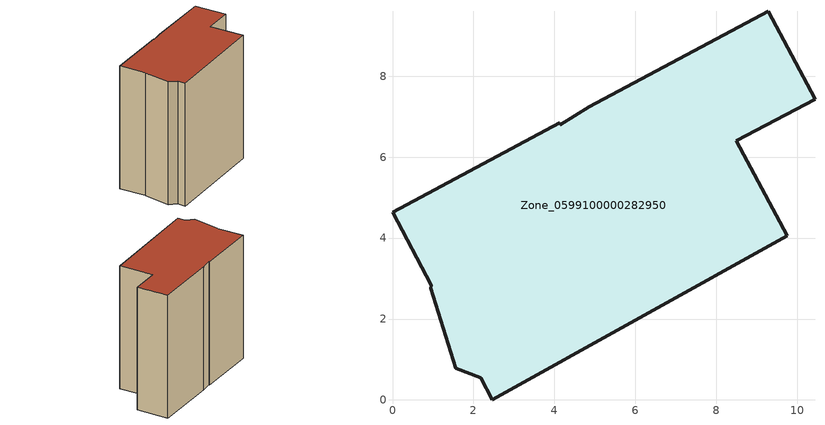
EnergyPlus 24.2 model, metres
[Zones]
Zone_0599100000282950
 floor ground (C_G): 2.47,0 2.18,0.55 1.56,0.79 0.94,2.76 0.96,2.84 0,4.64 4.13,6.85 4.15,6.8 4.87,7.25 9.28,9.61 10.44,7.43 8.5,6.4 9.75,4.06 z0
 wall outside (C_F): 4.87,7.25 4.15,6.8 4.13,6.85 0,4.64 0.96,2.84 0.94,2.76 1.56,0.79 2.18,0.55 2.47,0 9.75,4.06 8.5,6.4 10.44,7.43 9.28,9.61 4.87,7.25 z0:9.62
 roof outside (C_R): 1.56,0.79 2.18,0.55 2.47,0 9.75,4.06 8.5,6.4 10.44,7.43 9.28,9.61 4.87,7.25 4.15,6.8 4.13,6.85 0,4.64 0.96,2.84 0.94,2.76 z9.62
[BUILDING]
Pand.0599100000282950: North Axis=0; Terrain=City; Loads Convergence Tolerance Value=0.04; Temperature Convergence Tolerance Value=0.4; Solar Distribution=FullExterior; Maximum Number of Warmup Days=25; Minimum Number of Warmup Days=1
[Site:Location]
Rotterdam.The.Hague.AP_ZH_NLD Design_Conditions: Latitude=51.96; Longitude=4.45; Time Zone=1; Elevation=-4.5
[SITE:GROUNDTEMPERATURE:BUILDINGSURFACE]
18, 18, 18, 18, 18, 18, 18, 18, 18, 18, 18, 18
[MATERIAL] Thermal Absorptance=0.9; Solar Absorptance=0.7; Visible Absorptance=0.7
Name | Roughness | Thickness | Conductivity | Density | Specific Heat
G.TC.1946 | MediumSmooth | 0.15 | 1 | 540 | 1210
F.TC.1946 | Rough | 0.3 | 0.857143 | 1920 | 840
R.TC.1946 | MediumRough | 0.2 | 0.909091 | 1500 | 1000
[CONSTRUCTION]
C_G: G.TC.1946
C_F: F.TC.1946
C_R: R.TC.1946
[ZONE]
Zone_0599100000282950: Type=1; Multiplier=1; Ceiling Height=Autocalculate; Volume=Autocalculate; Floor Area=autocalculate; Part of Total Floor Area=Yes
[ZONEINFILTRATION:DESIGNFLOWRATE]
Infil_Zone_0599100000282950: Zone or ZoneList or Space or SpaceList=Zone_0599100000282950; Schedule=AlwaysOn; Design Flow Rate Calculation Method=Flow/Area; Flow Rate per Floor Area=0.003; Constant Term Coefficient=1; Temperature Term Coefficient=0; Velocity Term Coefficient=0; Velocity Squared Term Coefficient=0
[HVACTEMPLATE:ZONE:IDEALLOADSAIRSYSTEM]
Zone_0599100000282950: Maximum Heating Supply Air Temperature=50; Minimum Cooling Supply Air Temperature=13; Maximum Heating Supply Air Humidity Ratio=0.0156; Minimum Cooling Supply Air Humidity Ratio=0.0077; Heating Limit=NoLimit; Cooling Limit=NoLimit; Dehumidification Control Type=ConstantSensibleHeatRatio; Cooling Sensible Heat Ratio=0.7; Dehumidification Setpoint=60; Humidification Control Type=None; Humidification Setpoint=30; Outdoor Air Method=None; Outdoor Air Flow Rate per Person=0.00944; Outdoor Air Flow Rate per Zone Floor Area=0; Outdoor Air Flow Rate per Zone=0; Demand Controlled Ventilation Type=None; Outdoor Air Economizer Type=NoEconomizer; Heat Recovery Type=None; Sensible Heat Recovery Effectiveness=0.7; Latent Heat Recovery Effectiveness=0.65
[ZONECONTROL:THERMOSTAT]
ThermostatControl_Zone_0599100000282950: Zone or ZoneList=Zone_0599100000282950; Control Type Schedule=DualSetpointControlType; Control 1=Thermostat_Zone_0599100000282950; Temperature Difference Between Cutout And Setpoint=0
[THERMOSTATSETPOINT:DUALSETPOINT]
Thermostat_Zone_0599100000282950: Heating Setpoint Temperature Schedule=HeatingSetpoint_Zone_0599100000282950; Cooling Setpoint Temperature Schedule=CoolingSetpoint_Zone_0599100000282950
[SCHEDULE:COMPACT]
HeatingSetpoint_Zone_0599100000282950: Through: 12/31, For: AllDays, Until: 24:00, 21
CoolingSetpoint_Zone_0599100000282950: Through: 12/31, For: AllDays, Until: 24:00, 24
DualSetpointControlType: Through: 12/31, For: AllDays, Until: 24:00, 4
AlwaysOn: Through: 12/31, For: AllDays, Until: 24:00, 1
